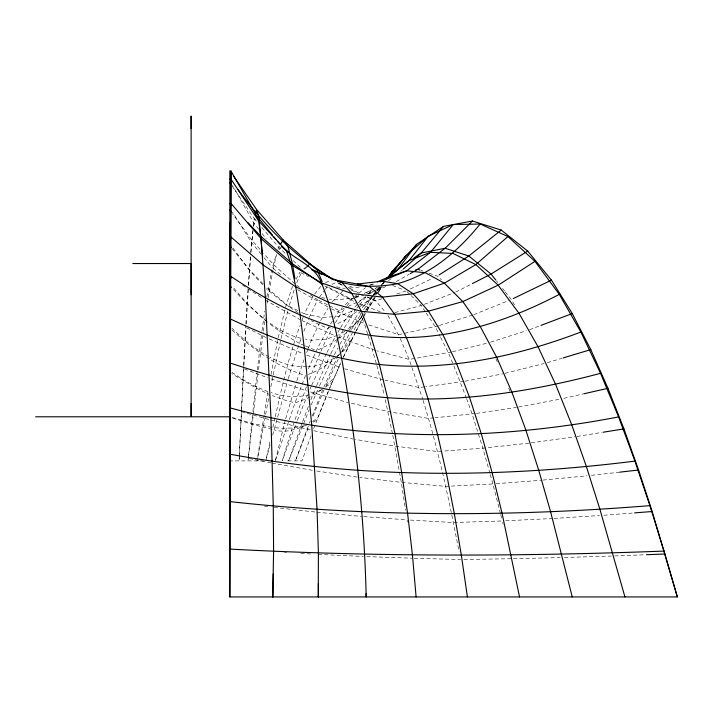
<?xml version="1.0" encoding="UTF-8"?>
<svg xmlns="http://www.w3.org/2000/svg" width="713" height="713" viewBox="0 0 713 713"><rect width="100%" height="100%" fill="white"/><g stroke="black" fill="none" stroke-linecap="round" stroke-linejoin="round"><path stroke-width="0.53" stroke-dasharray="3.56 2.67" d="M239.345 455.393L239.105 460.901L239.256 457.648M239.39 454.288L243.543 366.411M239.31 456.561L241.6 409.672M241.654 408.567L243.846 366.625M243.596 365.314L245.789 325.057M243.899 365.546L245.958 328.47M245.851 323.969L248.16 286.831M246.217 324.085L248.338 289.282M248.614 284.968L250.602 256.68M248.231 285.726L250.655 253.676M250.931 252.277L252.91 230.424M250.744 252.571L253.017 230.762M248.436 456.48L248.008 460.901L248.249 458.744M248.543 455.375L252.803 412.479M252.91 411.401L257.188 371.027M253.373 226.083L254.184 218.508L232.331 186.351M257.313 369.922L261.885 331.732M248.365 457.675L257.972 373.969M253.543 226.458L255.129 219.319M258.507 369.601L263.24 332.338M262.019 330.654L264.692 311.109M263.391 331.242L265.156 318.105M267.384 303.07L268.017 298.774M268.177 297.704L272.91 270.174M266.849 296.911L271.911 269.772M264.113 415.198L257.108 460.901L269.336 394.414L256.252 388.175L231.6 373.55M264.282 414.128L268.293 389.556M271.002 374.485L278.017 338.746M273.097 269.122L276.608 254.452M270.869 386.785L273.061 375.885M273.275 374.788L280.806 339.602M278.239 337.659L286.252 304.834L292.954 285.084M266.51 457.675L270.12 440.456M281.038 338.541L288.364 308.765M275.004 417.818L272.829 427.542C284.567 428.763 296.715 428.611 307.927 424.556M275.245 416.74C282.179 385.822 289.211 354.753 300.271 325.003M275.548 459.849L285.378 419.814M277.981 249.22L279.701 245.352M270.084 444.805L265.833 460.901L229.836 460.901M272.633 435.144L287.99 379.637M285.672 418.763L296.546 381.767M288.293 378.594L298.72 345.457M280.583 274.594L272.339 267.607L276.35 254.389M298.159 312.686L288.899 306.635L294.478 288.854M296.884 380.706L303.988 359.735M275.298 460.901L294.986 402.872L305.449 375.671L290.699 370.297L275.681 362.801L270.325 359.414M311.091 435.812L301.956 460.901L286.474 460.901M313.684 428.629L328.363 391.339M302.134 319.932L303.622 315.868M308.203 426.285L295.405 460.901L308.881 426.231M304.371 345.52L299.389 343.39L301.26 338.381M303.872 331.367L308.355 319.344M306.706 352.552L307.864 349.477M308.257 348.443L311.358 340.235L320.19 321.518M302.312 422.551L288.613 460.901L309.139 409.868M302.704 421.517L308.56 406.009M310.895 399.815L316.207 386.589M306.385 386.82L292.214 427.987L282.205 460.901L296.902 421.49M309.121 379.601L320.467 352.222M297.303 420.474L307.392 395.154M309.362 423.219L310.182 421.151M312.241 415.982L322.936 389.12L313.239 393.612L310.128 394.351M328.176 391.749L316.706 420.296L312.829 422.274M329.807 387.676L340.787 362.765M328.782 390.305L340.671 362.953M311.224 404.859L319.067 386.776M313.025 416.107L323.996 389.886M316.634 385.59L330.262 354.744M308.488 368.666L316.314 350.636L329.914 324.896M309.977 389.182L311.269 386.188M311.706 385.189L326.429 353.479M320.912 351.224L326.287 339.236L332.178 328.693M323.836 387.114L338.728 354.067M343.024 357.819L355.93 331.545M343.434 356.946L354.922 333.096M319.531 385.769L333.836 355.778M296.733 282.66L302.374 270.619M338.185 359.307L325.271 386.856L333.773 377.979M320.654 320.538L327.989 308.337M309.282 317.392L317.606 299.816L310.333 294.763M326.919 352.489L335.707 336.064M301.501 312.41L304.362 313.836L313.328 295.735M330.752 353.773L338.007 339.165M338.488 338.194L343.889 328.657M341.286 349.147L351.01 330.467M351.518 329.477L361.25 313.453M356.429 330.582L363.915 316.171M364.414 315.208L365.413 313.292M334.344 354.816L337.926 348.06M339.976 344.201L347.944 329.914M295.931 279.549L299.906 272.17M355.448 332.124L362.774 318.497M363.3 317.526L365.921 312.659M366.446 311.688L374.878 297.526M337.427 356.028L341.42 352.418L361.963 315.752M335.395 322.936L339.147 316.224L346.304 306.786M337.917 332.285L340.128 328.506M340.671 327.561L345.092 320.003L352.374 310.529M344.468 327.722L355.457 309.87L339.147 316.224L333.809 316.652M367.159 310.485L375.305 297.401M378.22 292.731L381.713 287.125M363.621 309.736L372.801 296.038M348.532 328.996L359.067 312.437M332.151 301.875L343.586 290.093M330.493 324.005L333.417 319.549M333.996 318.666L339.254 310.654L342.276 307.74M365.644 310.191L377.302 292.58M378.505 292.063L382.141 286.599M381.072 287.187L377.917 291.653L382.221 286.831M363.22 314.317L358.897 320.395L345.609 333.595L338.452 338.604M363.835 313.453L365.689 310.841M366.313 309.977L370.635 303.898M319.504 297.196L324.575 290.227M325.217 289.353L327.115 286.733M346.955 305.93L352.81 298.212L333.336 300.021L329.13 299.121M355.021 307.089L357.676 303.64M358.336 302.775L364.762 296.929M341.42 352.418L351.259 339.914M314.665 294.059L322.009 284.826M278.988 249.826L281.688 246.44M373.496 295.191L376.268 291.804M376.963 290.957L381.829 285.031M382.524 284.193L383.915 282.5M356.856 308.168L358.951 305.627M359.646 304.781L365.938 297.152M368.737 293.765L371.535 290.369L364.637 293.257M359.691 306.733L370.715 298.578L372.846 296.02M373.559 295.164L376.402 291.76M377.115 290.904L382.097 284.942M382.81 284.095L384.227 282.393M372.543 295.387L361.99 307.838L371.847 297.82M373.247 294.558L379.574 287.089L375.956 289.63M370.715 298.578L372.801 296.153M373.496 295.351L374.886 293.738M377.667 290.512L380.448 287.294M361.714 317.116L353.568 325.547L348.309 329.049M374.886 294.736L377.159 292.419M382.64 284.086L384.173 282.589M345.288 304.825L351.313 298.988L354.272 297.695M336.634 356.75L330.253 362.525L318.167 370.243L308.381 374.423M400.795 271.305L402.435 269.835M337.712 356.028L339.281 354.628M342.427 351.83L347.935 346.928M354.504 296.804L357.899 293.988M358.746 293.284L365.528 287.642M368.158 294.175L372.409 290.735M303.631 268.997L306.011 267.117M321.83 389.405L315.806 393.852L311.198 396.259M325.618 387.15L331.857 382.578M388.514 280.619L391.196 278.676M356.652 311.679L345.092 320.003L336.331 324.228M359.655 301.055L366.001 296.608M369.619 294.068L375.047 290.262M337.552 339.236L331.295 343.621L317.312 350.172M304.362 269.095L307.027 267.241M312.561 421.463L317.552 418.041M344.807 331.376L338.408 335.003M377.649 286.92L374.958 288.667L381.25 287.107M381.25 284.585L383.95 282.838M333.934 358.202L326.394 362.534L314.201 366.197L307.74 366.562M396.312 281.555L409.44 274.077M310.28 396.74L305.672 399.146L294.986 402.872L282.268 399.342L272.321 395.555M455.696 292.107L471.409 284.086M330.493 327.044L327.57 328.452L311.233 320.707M410.305 288.988L432.283 278.48M331.928 284.451L336.741 282.17M344.112 308.373L339.254 310.654L317.606 299.816M347.997 306.545L357.712 301.973M325.556 282.642L331.331 279.933M306.064 425.028C296.091 429.582 284.924 433.335 274.05 429.779M355.252 297.268L358.211 295.975M364.12 293.399L373.969 289.095M369.263 285.352L373.345 283.587M355.769 296.973L358.719 295.735M473.753 314.656L509.269 300.325M424.297 304.344L454.68 292.499M366.58 294.059L375.626 290.574M376.624 290.182L387.676 285.922M529.536 329.727L539.955 325.779M348.22 287.437L352.302 285.922M337.392 335.36L326.287 339.236L311.358 340.235L305.137 339.023M370.225 285.227L375.243 283.542M382.034 298.8L375.706 300.868L366.571 296.831M396.811 293.997L406.303 290.904M490.499 342.178L526.372 330.734M438.406 325.779L398.594 334.62L368.461 324.843M439.449 325.458L472.737 315.066M354.379 298.043L351.313 298.988L328.078 287.223M355.404 297.731L363.568 295.227M547.29 362.685L562.138 358.22M394.833 312.579L421.258 305.529L425.527 311.991M505.036 373.309L544.108 363.532M451.525 351.99L415.688 358.327M452.577 351.732L488.387 342.846M309.094 394.601C296.599 398.166 283.159 396.49 270.949 392.569M563.796 398.353L584.268 393.692M463.896 381.41L425.714 386.678M464.983 381.205L502.923 373.835M518.574 407.043L559.491 399.253M414.592 358.514L409.146 359.441L376.945 350.841M577.049 436.436L602.129 432.399M475.375 413.54L435.126 417.756M476.453 413.38L516.426 407.453M531.176 442.826L574.865 436.766M424.618 386.82L419.164 387.551L384.86 380.181M591.433 475.339L619.945 472.131M528.993 443.13L482.87 448.156L437.443 451.516L394.957 446.124L355.181 439.377M349.566 288.105L360.6 286.938M434.039 417.863L428.602 418.406L392.408 412.319M542.932 480.09L587.04 475.803M332.739 316.732L322.053 317.579L304.362 313.836M603.893 515.241L633.518 512.959M496.168 483.699L540.73 480.304M553.983 518.413L599.481 515.552M306.661 366.625C293.872 367.498 281.038 363.265 269.897 357.222M500.446 513.538L492.906 483.949L445.705 486.382L401.33 482.38L359.78 477.38M505.624 520.784L551.764 518.556M614.704 555.935L645.381 554.75M564.5 557.486L611.424 556.042M513.467 558.689L560.097 557.602M463.878 559.473L511.248 558.742M414.217 558.27L460.571 559.527M366.696 556.577L412.007 558.208M318.31 554.402L363.389 556.443M284.451 552.557L286.635 552.673M300.833 553.448L310.663 553.983M410.367 520.071L453.397 522.531L502.326 520.945L503.093 524.18M363.666 516.586L407.061 519.884L407.337 522.076M316.848 512.192L361.5 516.426M274.149 507.406L315.752 512.068M264.407 506.203L268.73 506.747M316.67 470.999L357.587 477.122M271.787 427.372L251.689 423.335L231.983 417.399M391.312 412.132L350.119 403.023M272.001 463.12L313.426 470.482M300.993 338.212L295.815 337.196L279.826 330.048L268.061 321.884M336.589 286.822L345.154 288.569M249.3 458.495L270.922 462.897M313.8 430.714L353.033 439.012M321.759 297.544L324.914 298.221M383.781 379.949L344.566 368.808M272.063 429.333L252.108 424.306L229.836 417.221M270.61 419.984L310.538 429.984M375.867 350.555L338.63 337.329M310.458 391.963L347.953 402.533M241.342 411.615L269.567 419.69M271.056 378.924L307.276 391.018M420.937 270.352L422.987 271.065M429.11 273.222L437.283 276.091L441.463 279.728M306.733 355.163L341.429 367.828M244.265 368.951L267.963 377.845M359.619 303.854L380.225 311.777M392.64 285.53L404.351 290.138M267.91 391.713L255.468 386.437L242.857 379.503L231.975 372.409M305.369 345.948L316.314 350.636M269.229 338.933L302.668 353.532M351.349 290.102L356.42 292.339M331.376 308.845L364.298 323.497L367.97 335.021M301.804 320.502L335.573 336.126M367.302 296.956L375.706 300.868L385.359 312.134M341.714 284.585L337.739 282.651L342.498 285.53L337.695 282.74M349.664 288.453L359.593 293.293M297.686 310.52L286.252 304.834L266.359 288.756M246.555 327.802L266.216 337.561M300.85 272.66L308.444 276.599M324.807 285.949L353.586 301.243M265.272 300.066L299.852 319.504M297.678 289.674L328.452 307.294M268.944 356.669L259.407 351.206L244.907 340.217L231.939 328.274M299.389 343.39L282.205 333.265L268.311 322.855M269.425 358.853L260.495 353.211L245.192 341.625L229.836 328.185M242.554 285.084L262.544 298.266M296.697 285.298L299.424 287.196M267.152 321.26L263.534 318.747L247.046 303.39L232.634 286.795M267.437 322.205L247.366 304.362L231.297 287.214M288.899 306.635L266.261 287.063M294.977 283.934L273.854 264.915L263.596 253.365M285.013 253.124L278.525 247.126L261.35 226.921M293.114 260.619L302.036 268.872M407.087 291.67L410.242 294.754M411.027 295.521L421.258 305.529M263.231 283.943L249.586 269.888L231.253 247.518M262.651 284.737L249.274 270.272L231.27 245.593M259.924 249.238L251.867 240.174L232.429 213.597M254.184 218.508L257.767 222.714M261.27 254.274L251.582 242.616L232.5 212.135M264.033 257.607L272.339 267.607M496.444 280.842L497.799 282.544M502.522 288.48L504.546 291.02M505.223 291.867L511.292 299.505L515.856 307.062M258.676 229.221L253.935 223.222L232.491 185.335M262.063 233.507L266.127 238.65M426.133 312.909L435.286 326.759L440.135 336.393M387.961 315.502L399.859 337.597M440.616 337.356L448.37 352.775L453.45 364.887M495.891 358.844L497.3 361.839M400.278 338.595L409.146 359.441L422.747 399.253M453.869 365.894L466.204 397.515M359.691 312.374L364.298 323.497M508.645 388.104L510.695 393.193M466.578 398.549L472.131 414.012L482.87 448.156L489.956 473.414M368.309 336.073L376.607 364.477M423.067 400.314C438.513 449.956 449.333 500.891 459.092 551.907M490.25 474.466L492.906 483.949M376.892 365.528L384.298 395.421M500.713 514.599L501.792 518.823M385.287 399.726L392.569 434.244M392.792 435.331L401.33 482.38L405.581 510.241"/><path stroke-width="1.07" d="M191.129 403.531L191.129 416.053L191.12 116.059L191.12 128.581M191.12 294.843L191.12 263.543L132.823 263.543M388.015 277.375L392.435 271.127L416.659 244.292L443.504 226.386L472.452 221.021L501.203 230.067L527.718 251.074L551.452 280.129L572.254 313.542L590.792 349.602L607.966 388.291L623.937 428.887L638.59 470.027L652.172 511.524L677.35 596.941L229.836 596.941L230.959 171.031L256.315 215.415L258.676 220.959L261.003 238.516L265.405 297.963L270.922 417.265L273.257 505.704L273.596 551.149L272.731 596.941M318.265 596.941L318.399 552.833L317.044 509.153L311.733 424.93L304.38 348.639L300.191 315.315L295.761 286.822L291.154 264.728L286.439 250.753L258.676 220.959L230.967 179.159M229.836 460.901L230.959 171.031M272.919 596.941L273.231 573.903M255.227 214.479L256.528 209.444L233.561 176.209M280.289 244.47L283.239 240.049L256.528 209.444L258.846 216.44L262.598 256.894M388.193 277.5L392.435 271.127M391.82 275.093L398.71 268.338L416.659 244.292M677.35 596.941L664.044 551.087L649.908 505.633L634.918 461.115L618.59 416.909L600.542 373.318L580.854 332.044L559.295 294.362L534.982 261.368L507.95 236.529L480.134 224.016L453.227 224.559L428.192 236.253L409.146 260.495L386.945 278.32M388.656 277.384L405.447 256.261L428.192 236.253M405.447 256.261L387.783 278.132M453.227 224.559L430.518 252.322L406.713 270.815L380.252 281.858M443.504 226.386L421.285 252.981L403.255 269.104M480.134 224.016C458.495 250.816 431.517 274.255 397.702 283.649C377.56 287.58 356.83 287.312 337.178 281.082M472.452 221.021L445.126 248.267L417.88 269.273L410.376 273.542M507.95 236.529L475.856 264.585L444.342 283.177L413.228 293.783L382.409 297.125L351.821 293.498L321.42 282.829L291.154 264.728L261.003 238.516L230.923 203.321M501.203 230.067L468.824 256.02L439.137 274.906M306.804 266.493L309.968 263.988L331.393 278.533M386.687 278.418L409.146 260.495L430.518 252.322L452.987 253.418L475.856 264.585L498.164 285.209L518.975 313.283L538.03 346.741L555.516 384.173L571.559 424.36L586.255 466.177L599.838 509.064L624.945 596.941M398.71 268.338L400.519 267.117M414.057 257.901L421.285 252.981L445.126 248.267L468.824 256.02L491.052 274.059L495.776 279.995M534.982 261.368L498.164 285.209L462.835 301.59L428.451 311.162L394.69 314.344L361.402 311.358L328.452 302.214L295.761 286.822L263.249 265.04L230.843 236.859M527.718 251.074L491.052 274.059L472.389 283.587M513.253 298.56L551.452 280.129M559.295 294.362C501.667 324.638 436.187 344.432 370.626 335.36C319.816 327.793 272.901 304.888 230.745 276.252M377.427 281.822L388.656 276.974L406.713 270.815L425.438 272.767L444.342 283.177L462.835 301.59L480.41 326.821L496.783 357.463L511.925 392.284L525.882 430.171L538.707 470.188L550.561 511.64L572.245 596.941M540.998 325.378L572.254 313.542M580.854 332.044C516.863 356.384 448.085 371.482 379.378 364.477C327.419 358.764 277.705 341.215 230.629 319.067M563.208 357.899L590.792 349.602M600.542 373.318C531.238 391.678 459.368 403.032 387.533 397.702C333.871 393.389 281.439 380.154 230.504 363.122M584.268 393.692L607.966 388.291M415.706 269.746L417.88 269.273L419.921 269.995M603.216 432.221L623.937 428.887M618.59 416.909C490.375 441.597 356.946 442.194 230.379 407.97M333.381 279.683L357.4 284.024L382.257 281.18L397.702 283.649L413.228 293.783L428.451 311.162L443.031 334.941L456.757 364.022L469.537 397.328L481.328 433.861L492.148 472.746L502.059 513.271L519.545 596.941M619.945 472.131L638.59 470.027M634.918 461.115C500.562 477.915 363.719 478.913 230.246 454.234M634.615 512.879L652.172 511.524M649.908 505.633C510.214 516.889 369.503 516.952 230.112 501.631M646.477 554.714L665.095 553.992M664.044 551.087C519.412 556.568 374.53 556.8 229.978 549.099M35.65 416.793L229.996 416.793L229.996 222.447M357.4 284.024L369.895 286.867L382.409 297.125L394.69 314.344L406.508 337.748L417.693 366.348L428.13 399.137L437.737 435.188L446.498 473.664L454.368 513.85L461.338 555.133L467.416 596.941M311.884 269.594L321.608 274.309M311.536 269.514L342.062 282.687L351.821 293.498L361.402 311.358L370.626 335.36L379.378 364.477L387.533 397.702L395.011 434.101L401.722 472.871L407.578 513.333L412.435 554.874L416.107 596.941M333.06 279.728C295.039 257.375 263.881 224.845 237.937 189.506M229.836 276.697L231.654 277.892M322.953 284.817L292.401 263.685L261.092 236.547L248.133 222.857M288.444 251.992L281.688 246.44C294.157 259.594 314.54 264.808 321.42 282.829C331.278 307.125 336.456 332.909 341.652 358.514C355.84 437.203 364.298 516.987 366.206 596.941L366.01 593.662M229.836 237.242L231.511 238.659M229.836 203.526L231.36 205.139M229.836 285.655L231.297 287.214M256.315 215.415L272.526 235.237M273.935 236.966L276.047 239.55M277.455 241.27L279.576 243.855M229.836 245.798L231.253 247.518M229.836 179.079L231.19 180.817M229.836 210.059L231.137 211.832M231.698 173.509L229.836 170.817L229.836 596.941M229.836 182.68L231.083 184.515M322.142 281.546L317.018 269.862L283.239 240.049L287.892 246.324L292.401 263.685L294.924 278.525M318.363 583.849L318.381 596.941"/></g></svg>
